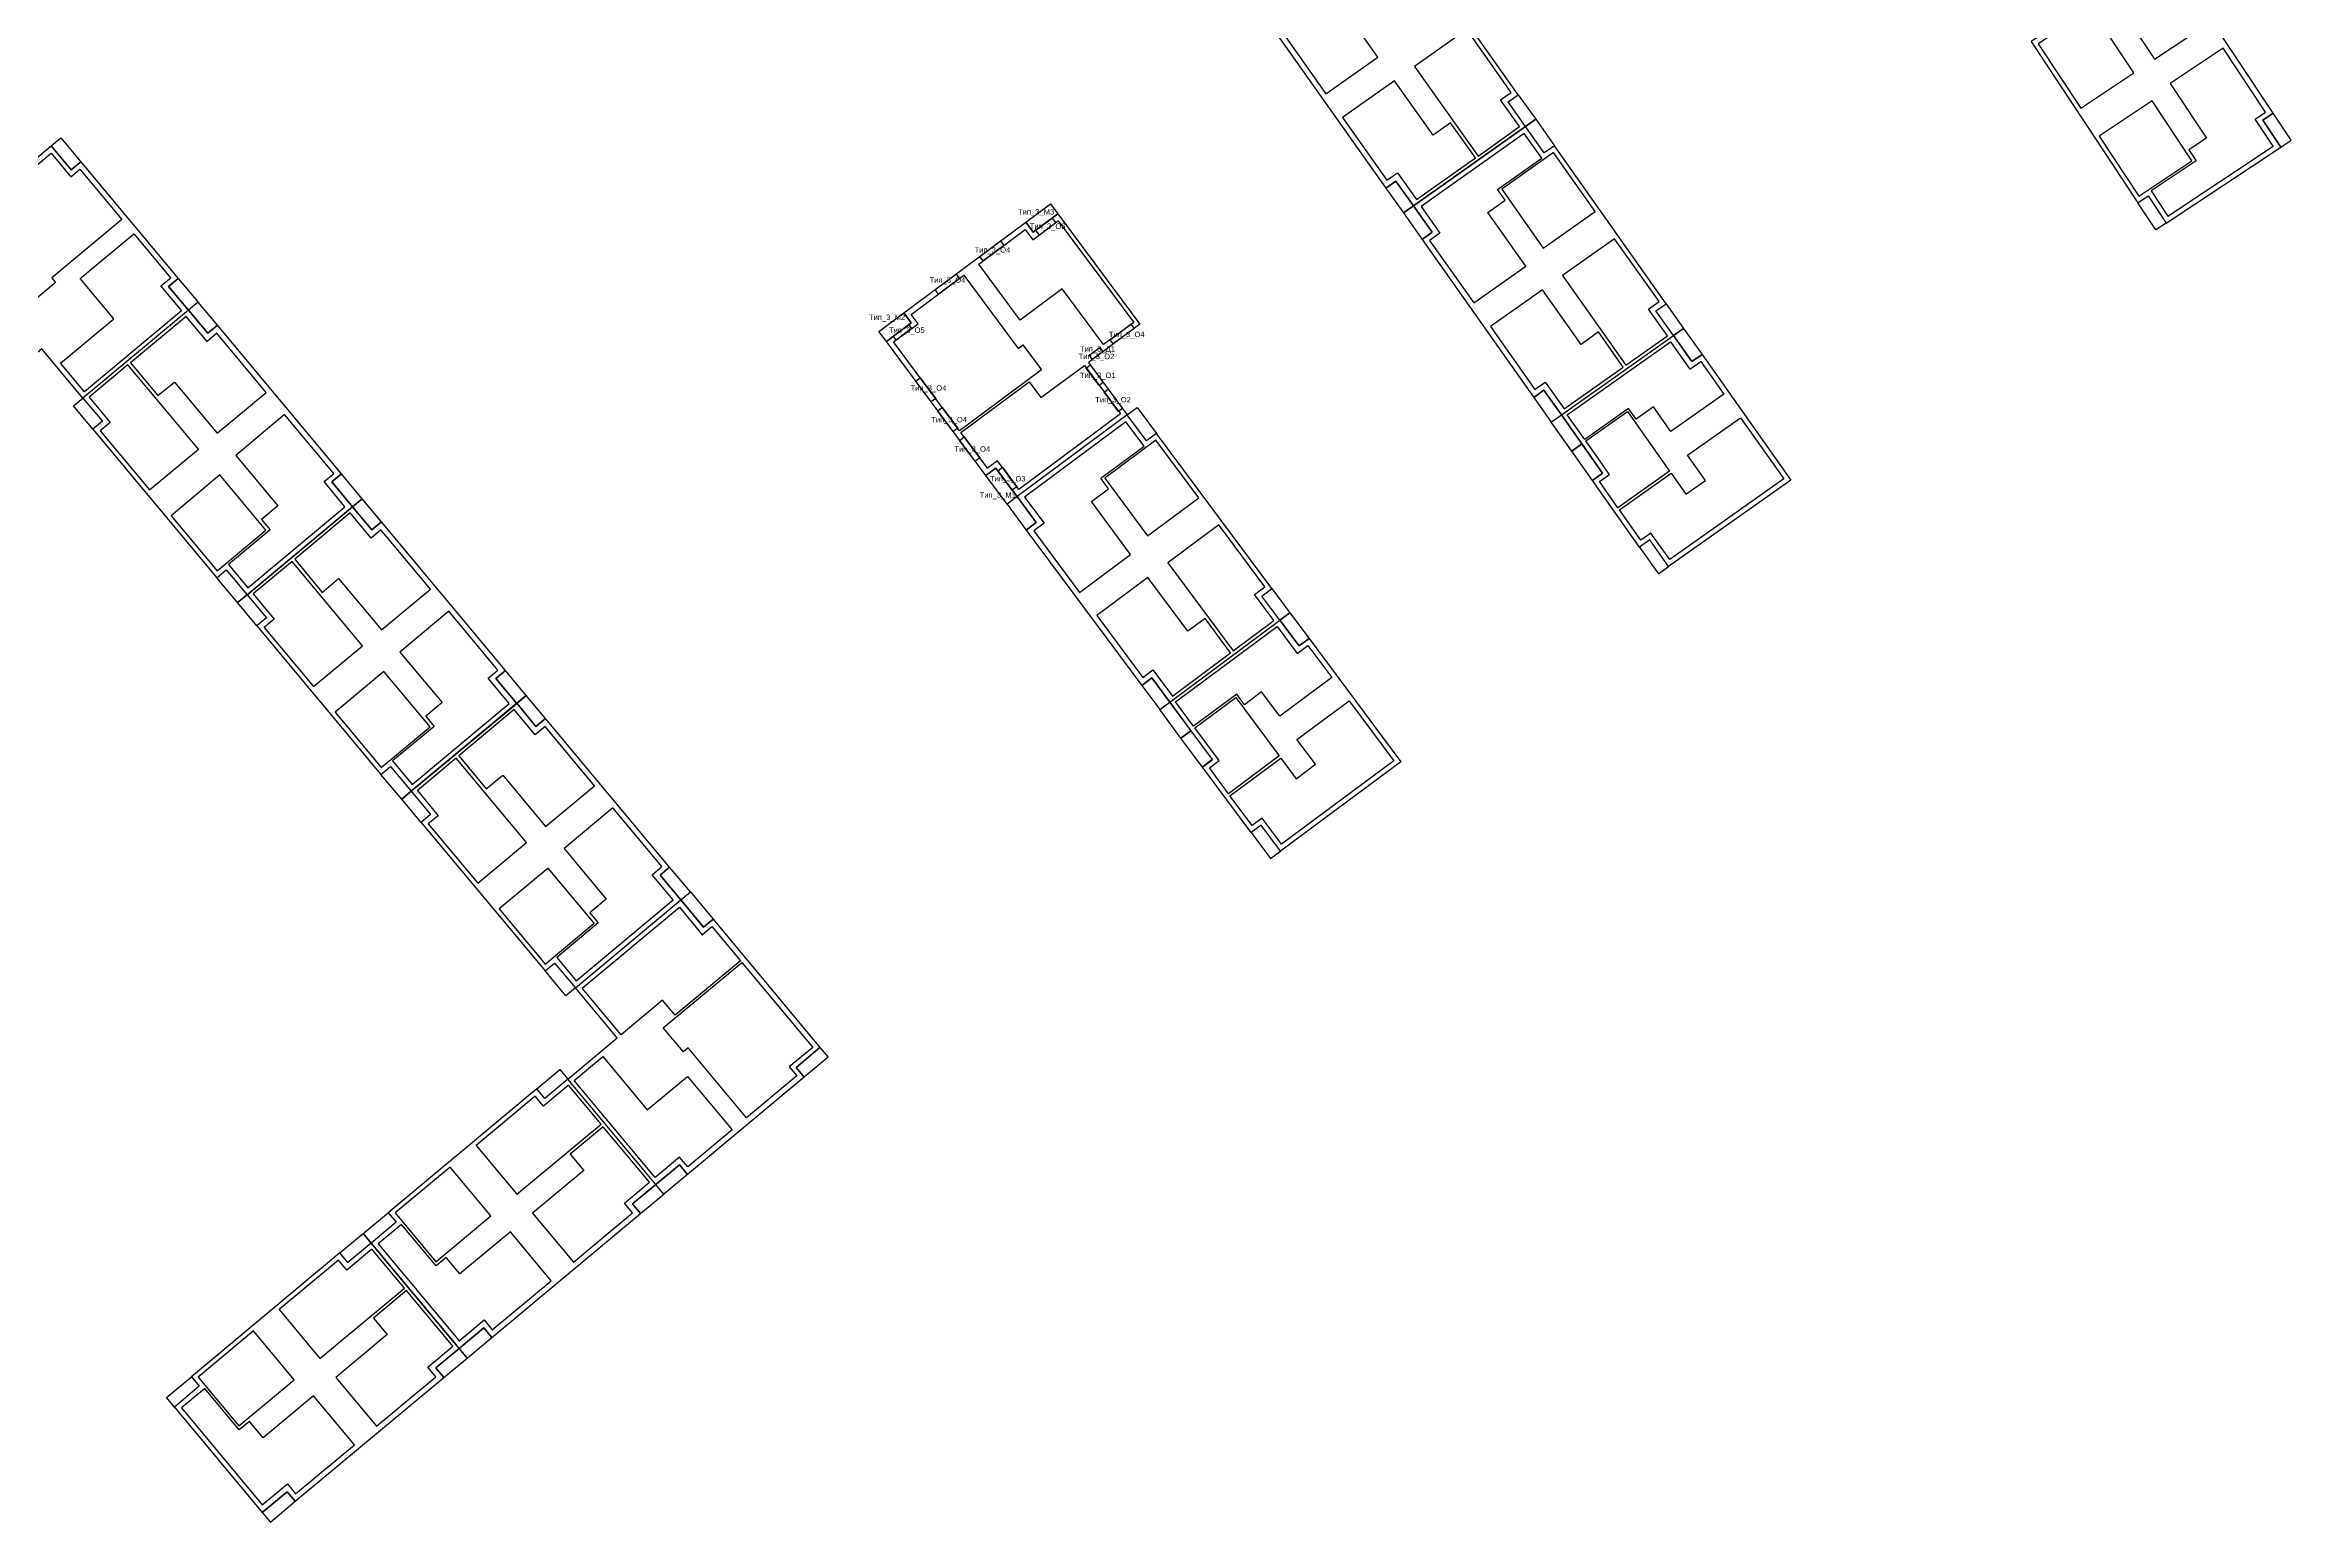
# Model space of a CAD drawing. Header units: millimetres. Extents: x 2243236 to 2245245, y 377909 to 380965.
# Drawn here: x 2244586 to 2244793.2, y 378379.6 to 378515.9 of the extents above; entities that cross this region are included whole.
import ezdxf

# ---------------------------------------------------------------- set-up
doc = ezdxf.new("R2010")
doc.units = ezdxf.units.MM
for name, color, linetype in [('двери', 60, 'Continuous'), ('окна', 4, 'Continuous'), ('планировка_квартир_1_тип_балконы', 6, 'Continuous'), ('планировка_квартир_1_тип_двухкомнатные', 2, 'Continuous'), ('планировка_квартир_1_тип_контур', 249, 'Continuous'), ('планировка_квартир_1_тип_однокомнатная', 5, 'Continuous'), ('планировка_квартир_1_тип_трехкомнатные', 1, 'Continuous'), ('планировка_квартир_тип_2_балконы', 6, 'Continuous'), ('планировка_квартир_тип_2_двухкомнатные', 2, 'Continuous'), ('планировка_квартир_тип_2_контур', 249, 'Continuous'), ('планировка_квартир_тип_2_однокомнатные', 5, 'Continuous'), ('планировка_квартир_тип_2_трехкомнатные', 1, 'Continuous'), ('планировка_угловой_тип_1_балконы', 6, 'Continuous'), ('планировка_угловой_тип_1_двухкомнатные', 2, 'Continuous'), ('планировка_угловой_тип_1_контур', 249, 'Continuous'), ('планировка_угловой_тип_1_трехкомнатные', 1, 'Continuous'), ('подписи_двери', 60, 'Continuous'), ('подписи_окна', 4, 'Continuous')]:
    doc.layers.add(name, color=color, linetype=linetype)
doc.styles.get("Standard").update_dxf_attribs({"font": 'arial.ttf'})

msp = doc.modelspace()

# ---------------------------------------------------------------- linework, layer by layer
at = {"layer": 'двери'}
msp.add_lwpolyline([(2244683.58, 378487.59), (2244682.62, 378486.87), (2244682.33, 378487.25), (2244683.3, 378487.97)], close=True, dxfattribs=at)
at = {"layer": 'окна'}
for points in [[(2244677.41, 378498.78), (2244678.92, 378499.9), (2244679.24, 378499.47), (2244677.73, 378498.34)], [(2244672.24, 378496.37), (2244674.16, 378497.8), (2244674.47, 378497.39), (2244672.54, 378495.96)], [(2244668.13, 378493.31), (2244670.06, 378494.75), (2244670.36, 378494.34), (2244668.43, 378492.9)], [(2244664.27, 378489.01), (2244665.68, 378490.06), (2244665.95, 378489.71), (2244664.53, 378488.66)], [(2244684.26, 378488.68), (2244686.18, 378490.11), (2244686.47, 378489.73), (2244684.54, 378488.3)], [(2244682.33, 378487.25), (2244683.3, 378487.97), (2244683.58, 378487.59), (2244682.62, 378486.87)], [(2244666.33, 378484.88), (2244666.74, 378485.18), (2244668.17, 378483.26), (2244667.76, 378482.95)], [(2244682.05, 378486.08), (2244682.43, 378486.36), (2244683.62, 378484.75), (2244683.25, 378484.47)], [(2244683.71, 378483.85), (2244684.09, 378484.13), (2244685.4, 378482.36), (2244685.02, 378482.08)], [(2244668.35, 378482.14), (2244668.77, 378482.45), (2244670.2, 378480.52), (2244669.78, 378480.22)], [(2244671.81, 378477.48), (2244670.38, 378479.41), (2244670.8, 378479.72), (2244672.23, 378477.79)], [(2244673.9, 378476.6), (2244674.33, 378476.92), (2244675.66, 378475.13), (2244675.23, 378474.81)]]:
    msp.add_lwpolyline(points, close=True, dxfattribs=at)
at = {"layer": 'планировка_квартир_1_тип_балконы'}
for points in [[(2244737.15, 378489.73), (2244738.85, 378487.33), (2244737.91, 378486.67), (2244736.21, 378489.07)], [(2244725.88, 378481.76), (2244727.76, 378479.08), (2244726.83, 378478.42), (2244724.94, 378481.1)], [(2244727.76, 378479.08), (2244729.67, 378476.38), (2244728.74, 378475.72), (2244726.83, 378478.42)], [(2244673.72, 378476.84), (2244675.67, 378474.22), (2244674.75, 378473.53), (2244672.8, 378476.16)], [(2244734.02, 378470.23), (2244733.09, 378469.57), (2244734.83, 378467.11), (2244735.76, 378467.77)], [(2244700.84, 378463.49), (2244702.6, 378461.13), (2244701.68, 378460.45), (2244699.92, 378462.81)], [(2244689.76, 378455.26), (2244691.71, 378452.63), (2244690.79, 378451.95), (2244688.84, 378454.57)], [(2244691.71, 378452.63), (2244693.68, 378449.96), (2244692.77, 378449.28), (2244690.79, 378451.95)], [(2244698.18, 378443.92), (2244697.26, 378443.24), (2244699.05, 378440.83), (2244699.97, 378441.51)], [(2244646.76, 378434.51), (2244644.66, 378437.02), (2244645.55, 378437.76), (2244647.64, 378435.25)]]:
    msp.add_lwpolyline(points, close=True, dxfattribs=at)
at = {"layer": 'планировка_квартир_1_тип_двухкомнатные'}
for points in [[(2244735.93, 378488.49), (2244737.72, 378485.97), (2244738.74, 378486.69), (2244740.87, 378483.68), (2244735.98, 378480.22), (2244734.36, 378482.5), (2244732.77, 378481.37), (2244732.07, 378482.35), (2244728.03, 378479.49), (2244726.42, 378481.76)], [(2244699.65, 378462.23), (2244701.5, 378459.74), (2244702.5, 378460.49), (2244704.7, 378457.53), (2244699.9, 378453.96), (2244698.23, 378456.2), (2244696.66, 378455.03), (2244695.94, 378456), (2244691.96, 378453.04), (2244690.3, 378455.28)]]:
    msp.add_lwpolyline(points, close=True, dxfattribs=at)
at = {"layer": 'планировка_квартир_1_тип_контур'}
for points in [[(2244736.21, 378489.07), (2244737.91, 378486.67), (2244738.85, 378487.33), (2244747.04, 378475.75), (2244735.76, 378467.77), (2244734.02, 378470.23), (2244733.09, 378469.57), (2244728.74, 378475.72), (2244729.67, 378476.37), (2244725.88, 378481.76), (2244736.21, 378489.07)], [(2244699.92, 378462.81), (2244701.68, 378460.45), (2244702.6, 378461.13), (2244711.06, 378449.75), (2244699.97, 378441.51), (2244698.18, 378443.92), (2244697.26, 378443.24), (2244692.77, 378449.28), (2244693.69, 378449.96), (2244689.76, 378455.26), (2244699.92, 378462.81)]]:
    msp.add_lwpolyline(points, close=True, dxfattribs=at)
at = {"layer": 'планировка_квартир_1_тип_однокомнатная'}
for points in [[(2244735.85, 378476.56), (2244731.08, 378473.19), (2244729.38, 378475.6), (2244730.31, 378476.26), (2244728.13, 378479.35), (2244731.96, 378482.06)], [(2244699.85, 378450.3), (2244695.17, 378446.82), (2244693.41, 378449.19), (2244694.32, 378449.87), (2244692.07, 378452.9), (2244695.84, 378455.7)]]:
    msp.add_lwpolyline(points, close=True, dxfattribs=at)
at = {"layer": 'планировка_квартир_1_тип_трехкомнатные'}
for points in [[(2244742.4, 378481.5), (2244746.4, 378475.86), (2244735.87, 378468.41), (2244734.13, 378470.86), (2244733.2, 378470.2), (2244731.22, 378473), (2244735.99, 378476.37), (2244737.36, 378474.43), (2244739.17, 378475.71), (2244737.52, 378478.05)], [(2244706.29, 378455.39), (2244710.41, 378449.84), (2244700.06, 378442.15), (2244698.27, 378444.56), (2244697.35, 378443.88), (2244695.31, 378446.62), (2244700, 378450.11), (2244701.41, 378448.2), (2244703.19, 378449.53), (2244701.48, 378451.82)]]:
    msp.add_lwpolyline(points, close=True, dxfattribs=at)
at = {"layer": 'планировка_квартир_тип_2_балконы'}
for points in [[(2244720.96, 378510.64), (2244721.89, 378511.29), (2244723.51, 378509.02), (2244722.57, 378508.36)], [(2244791.52, 378509.58), (2244790.56, 378508.95), (2244792.21, 378506.46), (2244793.17, 378507.09)], [(2244722.57, 378508.36), (2244723.51, 378509.02), (2244725.23, 378506.58), (2244724.3, 378505.92), (2244722.57, 378508.36)], [(2244709.68, 378502.66), (2244711.3, 378500.38), (2244712.24, 378501.04), (2244710.62, 378503.32)], [(2244781.66, 378499.45), (2244780.71, 378498.82), (2244779.05, 378501.32), (2244780, 378501.95), (2244781.66, 378499.45)], [(2244713.02, 378497.94), (2244713.96, 378498.6), (2244712.23, 378501.04), (2244711.3, 378500.38)], [(2244601.93, 378490.02), (2244600.14, 378492.16), (2244599.25, 378491.42), (2244601.04, 378489.28)], [(2244734.6, 378491.35), (2244735.53, 378492.01), (2244737.15, 378489.73), (2244736.21, 378489.07)], [(2244591.32, 378481.17), (2244590.44, 378480.43), (2244588.66, 378482.58), (2244589.53, 378483.31)], [(2244723.32, 378483.37), (2244724.94, 378481.1), (2244725.88, 378481.76), (2244724.26, 378484.04)], [(2244685.83, 378481.77), (2244686.75, 378482.45), (2244688.53, 378480.05), (2244687.62, 378479.37), (2244685.83, 378481.77)], [(2244613.36, 378476.32), (2244612.47, 378475.58), (2244614.39, 378473.29), (2244615.27, 378474.03)], [(2244617.06, 378471.88), (2244615.27, 378474.03), (2244614.39, 378473.29), (2244616.18, 378471.15)], [(2244676.53, 378471.13), (2244677.45, 378471.82), (2244675.67, 378474.22), (2244674.75, 378473.53)], [(2244604.67, 378465.17), (2244603.79, 378464.44), (2244601.88, 378466.74), (2244602.75, 378467.47), (2244604.67, 378465.17)], [(2244606.46, 378463.03), (2244605.58, 378462.3), (2244603.79, 378464.44), (2244604.67, 378465.17)], [(2244698.26, 378465.05), (2244699.18, 378465.73), (2244700.84, 378463.49), (2244699.92, 378462.81)], [(2244628.49, 378458.19), (2244627.61, 378457.45), (2244629.53, 378455.15), (2244630.41, 378455.89)], [(2244632.2, 378453.75), (2244630.41, 378455.89), (2244629.53, 378455.16), (2244631.31, 378453.01)], [(2244687.17, 378456.81), (2244688.84, 378454.57), (2244689.76, 378455.26), (2244688.1, 378457.5)], [(2244619.8, 378447.04), (2244618.93, 378446.31), (2244617.01, 378448.6), (2244617.89, 378449.34), (2244619.8, 378447.04)], [(2244621.59, 378444.9), (2244620.72, 378444.17), (2244618.93, 378446.31), (2244619.8, 378447.04)], [(2244643.63, 378440.05), (2244642.75, 378439.32), (2244644.66, 378437.02), (2244645.55, 378437.76)], [(2244634.94, 378428.91), (2244634.06, 378428.17), (2244632.15, 378430.47), (2244633.02, 378431.2), (2244634.94, 378428.91)], [(2244632.11, 378418.71), (2244631.38, 378419.59), (2244633.52, 378421.38), (2244634.25, 378420.5)], [(2244640.95, 378408.1), (2244643.1, 378409.89), (2244642.36, 378410.77), (2244640.21, 378408.99)], [(2244616.11, 378405.38), (2244615.38, 378406.25), (2244617.67, 378408.17), (2244618.4, 378407.29), (2244616.11, 378405.38)], [(2244613.96, 378403.59), (2244613.23, 378404.47), (2244615.38, 378406.25), (2244616.11, 378405.38)], [(2244622.81, 378392.98), (2244624.95, 378394.77), (2244624.22, 378395.65), (2244622.07, 378393.86)], [(2244627.25, 378396.68), (2244626.51, 378397.56), (2244624.21, 378395.65), (2244624.95, 378394.77)], [(2244597.96, 378390.25), (2244597.23, 378391.13), (2244599.53, 378393.04), (2244600.26, 378392.17), (2244597.96, 378390.25)], [(2244609.1, 378381.56), (2244608.37, 378382.44), (2244606.07, 378380.52), (2244606.81, 378379.64)]]:
    msp.add_lwpolyline(points, close=True, dxfattribs=at)
at = {"layer": 'планировка_квартир_тип_2_двухкомнатные'}
for points in [[(2244785.45, 378517.8), (2244781.52, 378523.72), (2244780.54, 378523.07), (2244778.88, 378525.58), (2244773.32, 378521.9), (2244775.5, 378518.6), (2244777.15, 378519.69), (2244780.56, 378514.55)], [(2244773.06, 378521.73), (2244769.17, 378519.14), (2244770.83, 378516.63), (2244769.84, 378515.97), (2244773.77, 378510.05), (2244778.66, 378513.29)], [(2244718.19, 378505.63), (2244722.01, 378508.34), (2244720.27, 378510.8), (2244721.24, 378511.49), (2244717.14, 378517.29), (2244712.34, 378513.9)], [(2244705.69, 378509.19), (2244709.79, 378503.39), (2244710.75, 378504.07), (2244712.5, 378501.61), (2244717.94, 378505.46), (2244715.66, 378508.69), (2244714.05, 378507.55), (2244710.49, 378512.58)], [(2244731.83, 378486.35), (2244735.65, 378489.05), (2244733.91, 378491.51), (2244734.88, 378492.2), (2244730.78, 378498), (2244725.99, 378494.62)], [(2244719.33, 378489.91), (2244723.43, 378484.1), (2244724.39, 378484.78), (2244726.14, 378482.32), (2244731.58, 378486.17), (2244729.3, 378489.41), (2244727.69, 378488.26), (2244724.13, 378493.3)], [(2244606.43, 378483.82), (2244601.88, 378489.28), (2244600.97, 378488.53), (2244599.04, 378490.84), (2244593.92, 378486.57), (2244596.45, 378483.53), (2244597.97, 378484.79), (2244601.92, 378480.06)], [(2244593.68, 378486.37), (2244590.09, 378483.38), (2244592.03, 378481.06), (2244591.11, 378480.3), (2244595.66, 378474.84), (2244600.17, 378478.6)], [(2244621.57, 378465.69), (2244617.01, 378471.15), (2244616.11, 378470.39), (2244614.18, 378472.71), (2244609.06, 378468.44), (2244611.58, 378465.39), (2244613.1, 378466.66), (2244617.05, 378461.93)], [(2244695.61, 378459.99), (2244699.36, 378462.78), (2244697.56, 378465.2), (2244698.52, 378465.91), (2244694.28, 378471.61), (2244689.57, 378468.11)], [(2244608.82, 378468.24), (2244605.23, 378465.24), (2244607.16, 378462.93), (2244606.25, 378462.16), (2244610.8, 378456.71), (2244615.31, 378460.47)], [(2244683.02, 378463.25), (2244687.26, 378457.54), (2244688.21, 378458.25), (2244690.01, 378455.83), (2244695.36, 378459.8), (2244693.01, 378462.98), (2244691.42, 378461.8), (2244687.74, 378466.75)], [(2244636.7, 378447.56), (2244632.15, 378453.01), (2244631.24, 378452.26), (2244629.31, 378454.57), (2244624.19, 378450.3), (2244626.72, 378447.26), (2244628.24, 378448.53), (2244632.19, 378443.79)], [(2244623.96, 378450.1), (2244620.37, 378447.11), (2244622.3, 378444.79), (2244621.38, 378444.03), (2244625.94, 378438.57), (2244630.44, 378442.33)], [(2244637.31, 378416.35), (2244634.32, 378419.94), (2244632, 378418.01), (2244631.24, 378418.92), (2244625.78, 378414.37), (2244629.54, 378409.87)], [(2244634.76, 378403.6), (2244640.22, 378408.15), (2244639.46, 378409.06), (2244641.78, 378410.99), (2244637.51, 378416.11), (2244634.47, 378413.58), (2244635.73, 378412.07), (2244630.99, 378408.12)], [(2244619.17, 378401.22), (2244616.17, 378404.81), (2244613.86, 378402.88), (2244613.09, 378403.8), (2244607.63, 378399.25), (2244611.39, 378394.74)], [(2244616.61, 378388.48), (2244622.07, 378393.03), (2244621.32, 378393.93), (2244623.63, 378395.86), (2244619.37, 378400.99), (2244616.32, 378398.46), (2244617.59, 378396.94), (2244612.85, 378392.99)]]:
    msp.add_lwpolyline(points, close=True, dxfattribs=at)
at = {"layer": 'планировка_квартир_тип_2_контур'}
for points in [[(2244722.57, 378508.36), (2244720.96, 378510.64), (2244721.89, 378511.29), (2244711.59, 378525.86), (2244710.66, 378525.2), (2244708.93, 378527.64), (2244698.59, 378520.33), (2244698.59, 378520.33), (2244700.32, 378517.89), (2244699.38, 378517.22), (2244709.68, 378502.66), (2244710.62, 378503.32), (2244712.24, 378501.04), (2244722.57, 378508.36)], [(2244768.6, 378519.14), (2244770.14, 378516.81), (2244769.19, 378516.18), (2244779.05, 378501.32), (2244780, 378501.95), (2244781.66, 378499.45), (2244792.21, 378506.46), (2244792.21, 378506.46), (2244790.56, 378508.95), (2244791.52, 378509.58), (2244781.65, 378524.45), (2244780.7, 378523.81), (2244779.15, 378526.14), (2244768.6, 378519.14)], [(2244736.21, 378489.07), (2244734.6, 378491.35), (2244735.53, 378492.01), (2244725.23, 378506.58), (2244724.3, 378505.92), (2244722.57, 378508.36), (2244712.23, 378501.04), (2244712.23, 378501.04), (2244713.96, 378498.6), (2244713.02, 378497.94), (2244723.32, 378483.37), (2244724.26, 378484.04), (2244725.88, 378481.76), (2244736.21, 378489.07)], [(2244589.53, 378483.31), (2244591.32, 378481.17), (2244590.44, 378480.43), (2244601.88, 378466.74), (2244602.75, 378467.47), (2244604.67, 378465.17), (2244614.39, 378473.29), (2244614.39, 378473.29), (2244612.47, 378475.58), (2244613.36, 378476.32), (2244601.93, 378490.02), (2244601.04, 378489.28), (2244599.25, 378491.42), (2244589.53, 378483.31)], [(2244699.92, 378462.81), (2244698.26, 378465.05), (2244699.18, 378465.73), (2244688.53, 378480.05), (2244687.62, 378479.37), (2244685.83, 378481.77), (2244675.67, 378474.22), (2244675.67, 378474.22), (2244677.45, 378471.82), (2244676.53, 378471.13), (2244687.17, 378456.81), (2244688.1, 378457.5), (2244689.76, 378455.26), (2244699.92, 378462.81)], [(2244604.67, 378465.17), (2244606.46, 378463.03), (2244605.58, 378462.3), (2244617.01, 378448.6), (2244617.89, 378449.34), (2244619.8, 378447.04), (2244629.53, 378455.15), (2244629.53, 378455.15), (2244627.61, 378457.45), (2244628.49, 378458.19), (2244617.06, 378471.88), (2244616.18, 378471.15), (2244614.39, 378473.29), (2244604.67, 378465.17)], [(2244619.8, 378447.04), (2244621.59, 378444.9), (2244620.72, 378444.17), (2244632.15, 378430.47), (2244633.02, 378431.2), (2244634.94, 378428.91), (2244644.66, 378437.02), (2244644.66, 378437.02), (2244642.75, 378439.32), (2244643.63, 378440.05), (2244632.2, 378453.75), (2244631.31, 378453.01), (2244629.53, 378455.16), (2244619.8, 378447.04)], [(2244634.25, 378420.5), (2244632.11, 378418.71), (2244631.38, 378419.59), (2244617.67, 378408.17), (2244618.4, 378407.29), (2244616.11, 378405.38), (2244624.21, 378395.65), (2244624.21, 378395.65), (2244626.51, 378397.56), (2244627.25, 378396.68), (2244640.95, 378408.1), (2244640.21, 378408.99), (2244642.36, 378410.77), (2244634.25, 378420.5)], [(2244616.11, 378405.38), (2244613.96, 378403.59), (2244613.23, 378404.47), (2244599.53, 378393.04), (2244600.26, 378392.17), (2244597.96, 378390.25), (2244606.07, 378380.52), (2244606.07, 378380.52), (2244608.37, 378382.44), (2244609.1, 378381.56), (2244622.81, 378392.98), (2244622.07, 378393.86), (2244624.22, 378395.65), (2244616.11, 378405.38)]]:
    msp.add_lwpolyline(points, dxfattribs=at)
at = {"layer": 'планировка_квартир_тип_2_однокомнатные'}
for points in [[(2244780.37, 378510.71), (2244775.48, 378507.47), (2244779.14, 378501.94), (2244784.03, 378505.19)], [(2244724.2, 378497.14), (2244728.99, 378500.53), (2244725.16, 378505.95), (2244720.37, 378502.56)], [(2244687.72, 378470.6), (2244692.43, 378474.1), (2244688.48, 378479.42), (2244683.77, 378475.92)], [(2244602.15, 378476.22), (2244597.65, 378472.46), (2244601.9, 378467.37), (2244606.4, 378471.13)], [(2244617.29, 378458.09), (2244612.78, 378454.33), (2244617.03, 378449.24), (2244621.54, 378453)], [(2244632.43, 378439.96), (2244627.92, 378436.19), (2244632.17, 378431.1), (2244636.68, 378434.87)], [(2244627.16, 378407.88), (2244623.4, 378412.39), (2244618.31, 378408.15), (2244622.06, 378403.64)], [(2244609.01, 378392.76), (2244605.26, 378397.27), (2244600.16, 378393.02), (2244603.92, 378388.51)]]:
    msp.add_lwpolyline(points, close=True, dxfattribs=at)
at = {"layer": 'планировка_квартир_тип_2_трехкомнатные'}
for points in [[(2244699.29, 378520.28), (2244701.03, 378517.81), (2244700.08, 378517.13), (2244704.15, 378511.37), (2244708.95, 378514.76), (2244705.45, 378519.71), (2244707.05, 378520.84), (2244706.35, 378521.84), (2244710.42, 378524.72), (2244708.8, 378527.01)], [(2244791.52, 378506.53), (2244789.85, 378509.04), (2244790.82, 378509.69), (2244786.92, 378515.58), (2244782.03, 378512.33), (2244785.38, 378507.28), (2244783.74, 378506.19), (2244784.41, 378505.18), (2244780.26, 378502.42), (2244781.81, 378500.09)], [(2244712.93, 378500.99), (2244714.67, 378498.53), (2244713.72, 378497.85), (2244717.79, 378492.09), (2244722.59, 378495.48), (2244719.09, 378500.42), (2244720.69, 378501.56), (2244719.99, 378502.55), (2244724.06, 378505.43), (2244722.44, 378507.72)], [(2244613.69, 378473.29), (2244611.76, 378475.6), (2244612.66, 378476.35), (2244608.13, 378481.78), (2244603.63, 378478.01), (2244607.51, 378473.36), (2244606, 378472.1), (2244606.78, 378471.16), (2244602.95, 378467.97), (2244604.75, 378465.82)], [(2244676.37, 378474.18), (2244678.17, 378471.76), (2244677.23, 378471.06), (2244681.44, 378465.39), (2244686.15, 378468.89), (2244682.54, 378473.76), (2244684.12, 378474.93), (2244683.39, 378475.91), (2244687.39, 378478.88), (2244685.72, 378481.13)], [(2244628.83, 378455.15), (2244626.89, 378457.47), (2244627.79, 378458.22), (2244623.27, 378463.64), (2244618.76, 378459.88), (2244622.65, 378455.23), (2244621.14, 378453.97), (2244621.92, 378453.03), (2244618.09, 378449.84), (2244619.88, 378447.68)], [(2244643.97, 378437.02), (2244642.03, 378439.34), (2244642.93, 378440.09), (2244638.41, 378445.51), (2244633.9, 378441.75), (2244637.78, 378437.09), (2244636.27, 378435.83), (2244637.05, 378434.9), (2244633.22, 378431.7), (2244635.02, 378429.55)], [(2244624.21, 378396.35), (2244626.53, 378398.28), (2244627.28, 378397.38), (2244632.71, 378401.9), (2244628.95, 378406.41), (2244624.29, 378402.53), (2244623.03, 378404.04), (2244622.1, 378403.26), (2244618.9, 378407.09), (2244616.75, 378405.3)], [(2244606.07, 378381.22), (2244608.39, 378383.16), (2244609.14, 378382.25), (2244614.56, 378386.78), (2244610.8, 378391.29), (2244606.15, 378387.41), (2244604.89, 378388.92), (2244603.95, 378388.14), (2244600.76, 378391.97), (2244598.61, 378390.17)]]:
    msp.add_lwpolyline(points, close=True, dxfattribs=at)
at = {"layer": 'планировка_угловой_тип_1_балконы'}
for points in [[(2244589.33, 378505.09), (2244588.45, 378504.35), (2244586.6, 378506.56), (2244587.49, 378507.3)], [(2244678.76, 378501.22), (2244679.45, 378500.29), (2244677.17, 378498.6), (2244676.48, 378499.52)], [(2244600.14, 378492.16), (2244599.25, 378491.42), (2244597.43, 378493.61), (2244598.31, 378494.34)], [(2244665.24, 378491.16), (2244665.92, 378490.24), (2244663.62, 378488.53), (2244662.93, 378489.45)], [(2244656.03, 378420.69), (2244655.3, 378421.57), (2244657.5, 378423.41), (2244658.24, 378422.53)], [(2244643.1, 378409.89), (2244642.36, 378410.77), (2244644.54, 378412.6), (2244645.28, 378411.71)]]:
    msp.add_lwpolyline(points, close=True, dxfattribs=at)
at = {"layer": 'планировка_угловой_тип_1_двухкомнатные'}
for points in [[(2244686.43, 378490.29), (2244683.66, 378488.24), (2244679.85, 378493.38), (2244675.97, 378490.5), (2244672.14, 378495.66), (2244676.42, 378498.84), (2244677.12, 378497.89), (2244679.48, 378499.65)], [(2244589.67, 378483.89), (2244587.46, 378486.53), (2244592.38, 378490.63), (2244589.28, 378494.34), (2244594.21, 378498.46), (2244597.63, 378494.37), (2244596.72, 378493.62), (2244598.61, 378491.35)], [(2244634.83, 378420.37), (2244637.47, 378422.57), (2244641.57, 378417.65), (2244645.28, 378420.74), (2244649.4, 378415.81), (2244645.31, 378412.4), (2244644.55, 378413.3), (2244642.29, 378411.42)]]:
    msp.add_lwpolyline(points, close=True, dxfattribs=at)
at = {"layer": 'планировка_угловой_тип_1_контур'}
for points in [[(2244589.53, 378483.31), (2244585.74, 378487.84), (2244581.13, 378483.99), (2244573, 378493.71), (2244575.51, 378495.8), (2244574.78, 378496.69), (2244586.6, 378506.56), (2244588.45, 378504.35), (2244589.33, 378505.09), (2244598.31, 378494.34), (2244597.43, 378493.61), (2244599.25, 378491.42)], [(2244687, 378490.13), (2244682.25, 378486.6), (2244685.83, 378481.77), (2244675.67, 378474.22), (2244673.72, 378476.84), (2244672.8, 378476.16), (2244663.62, 378488.53), (2244665.92, 378490.24), (2244665.24, 378491.16), (2244676.48, 378499.52), (2244677.17, 378498.6), (2244679.45, 378500.29)], [(2244634.25, 378420.5), (2244638.79, 378424.29), (2244634.94, 378428.91), (2244644.66, 378437.02), (2244646.76, 378434.51), (2244647.64, 378435.25), (2244657.5, 378423.41), (2244655.3, 378421.57), (2244656.03, 378420.69), (2244645.28, 378411.71), (2244644.54, 378412.6), (2244642.36, 378410.77)]]:
    msp.add_lwpolyline(points, close=True, dxfattribs=at)
at = {"layer": 'планировка_угловой_тип_1_трехкомнатные'}
for points in [[(2244578.76, 378499.34), (2244586.6, 378505.88), (2244588.4, 378503.72), (2244589.23, 378504.41), (2244593.11, 378499.77), (2244586.66, 378494.39), (2244587.01, 378493.96), (2244584.8, 378492.11), (2244578.76, 378499.34)], [(2244670.38, 378480.28), (2244664.29, 378488.48), (2244666.56, 378490.16), (2244665.91, 378491.03), (2244670.76, 378494.63), (2244675.77, 378487.88), (2244676.22, 378488.22), (2244677.94, 378485.9), (2244670.38, 378480.28)], [(2244681.88, 378486.32), (2244685.2, 378481.84), (2244675.84, 378474.89), (2244673.88, 378477.53), (2244672.94, 378476.83), (2244670.5, 378480.12), (2244676.8, 378484.8), (2244677.88, 378483.35)], [(2244639.15, 378424.59), (2244635.58, 378428.87), (2244644.53, 378436.34), (2244646.64, 378433.81), (2244647.54, 378434.56), (2244650.16, 378431.42), (2244644.13, 378426.39), (2244642.97, 378427.78)], [(2244650.29, 378431.26), (2244656.83, 378423.42), (2244654.66, 378421.62), (2244655.35, 378420.79), (2244650.71, 378416.91), (2244645.33, 378423.37), (2244644.9, 378423.01), (2244643.05, 378425.23), (2244650.29, 378431.26)]]:
    msp.add_lwpolyline(points, close=True, dxfattribs=at)

# ---------------------------------------------------------------- texts
at = {"layer": 'подписи_двери', "insert": (2244681.48, 378488.09), "char_height": 0.5, "attachment_point": 1}
msp.add_mtext_dynamic_manual_height_columns('Тип_3_Д1', width=2.8433, gutter_width=12.5, heights=[0], dxfattribs=at)
at = {"layer": 'подписи_окна', "char_height": 0.5, "attachment_point": 1}
for s, insert in [('Тип_3_М3', (2244675.77, 378500.73)), ('Тип_3_О6', (2244676.85, 378499.41)), ('Тип_3_О4', (2244671.76, 378497.22)), ('Тип_3_О4', (2244667.61, 378494.45)), ('Тип_3_М2', (2244662.02, 378491.01)), ('Тип_3_О5', (2244663.87, 378489.82)), ('Тип_3_О4', (2244684.14, 378489.43)), ('Тип_3_О2', (2244681.35, 378487.4)), ('Тип_3_О1', (2244681.47, 378485.66)), ('Тип_3_О4', (2244665.86, 378484.49)), ('Тип_3_О2', (2244682.88, 378483.41)), ('Тип_3_О4', (2244667.76, 378481.57)), ('Тип_3_О4', (2244669.9, 378478.86)), ('Тип_3_М1', (2244672.23, 378474.62)), ('Тип_3_О3', (2244673.17, 378476.12))]:
    msp.add_mtext_dynamic_manual_height_columns(s, width=2.8433, gutter_width=12.5, heights=[0], dxfattribs=dict(at, insert=insert))

doc.saveas('drawing.dxf')
